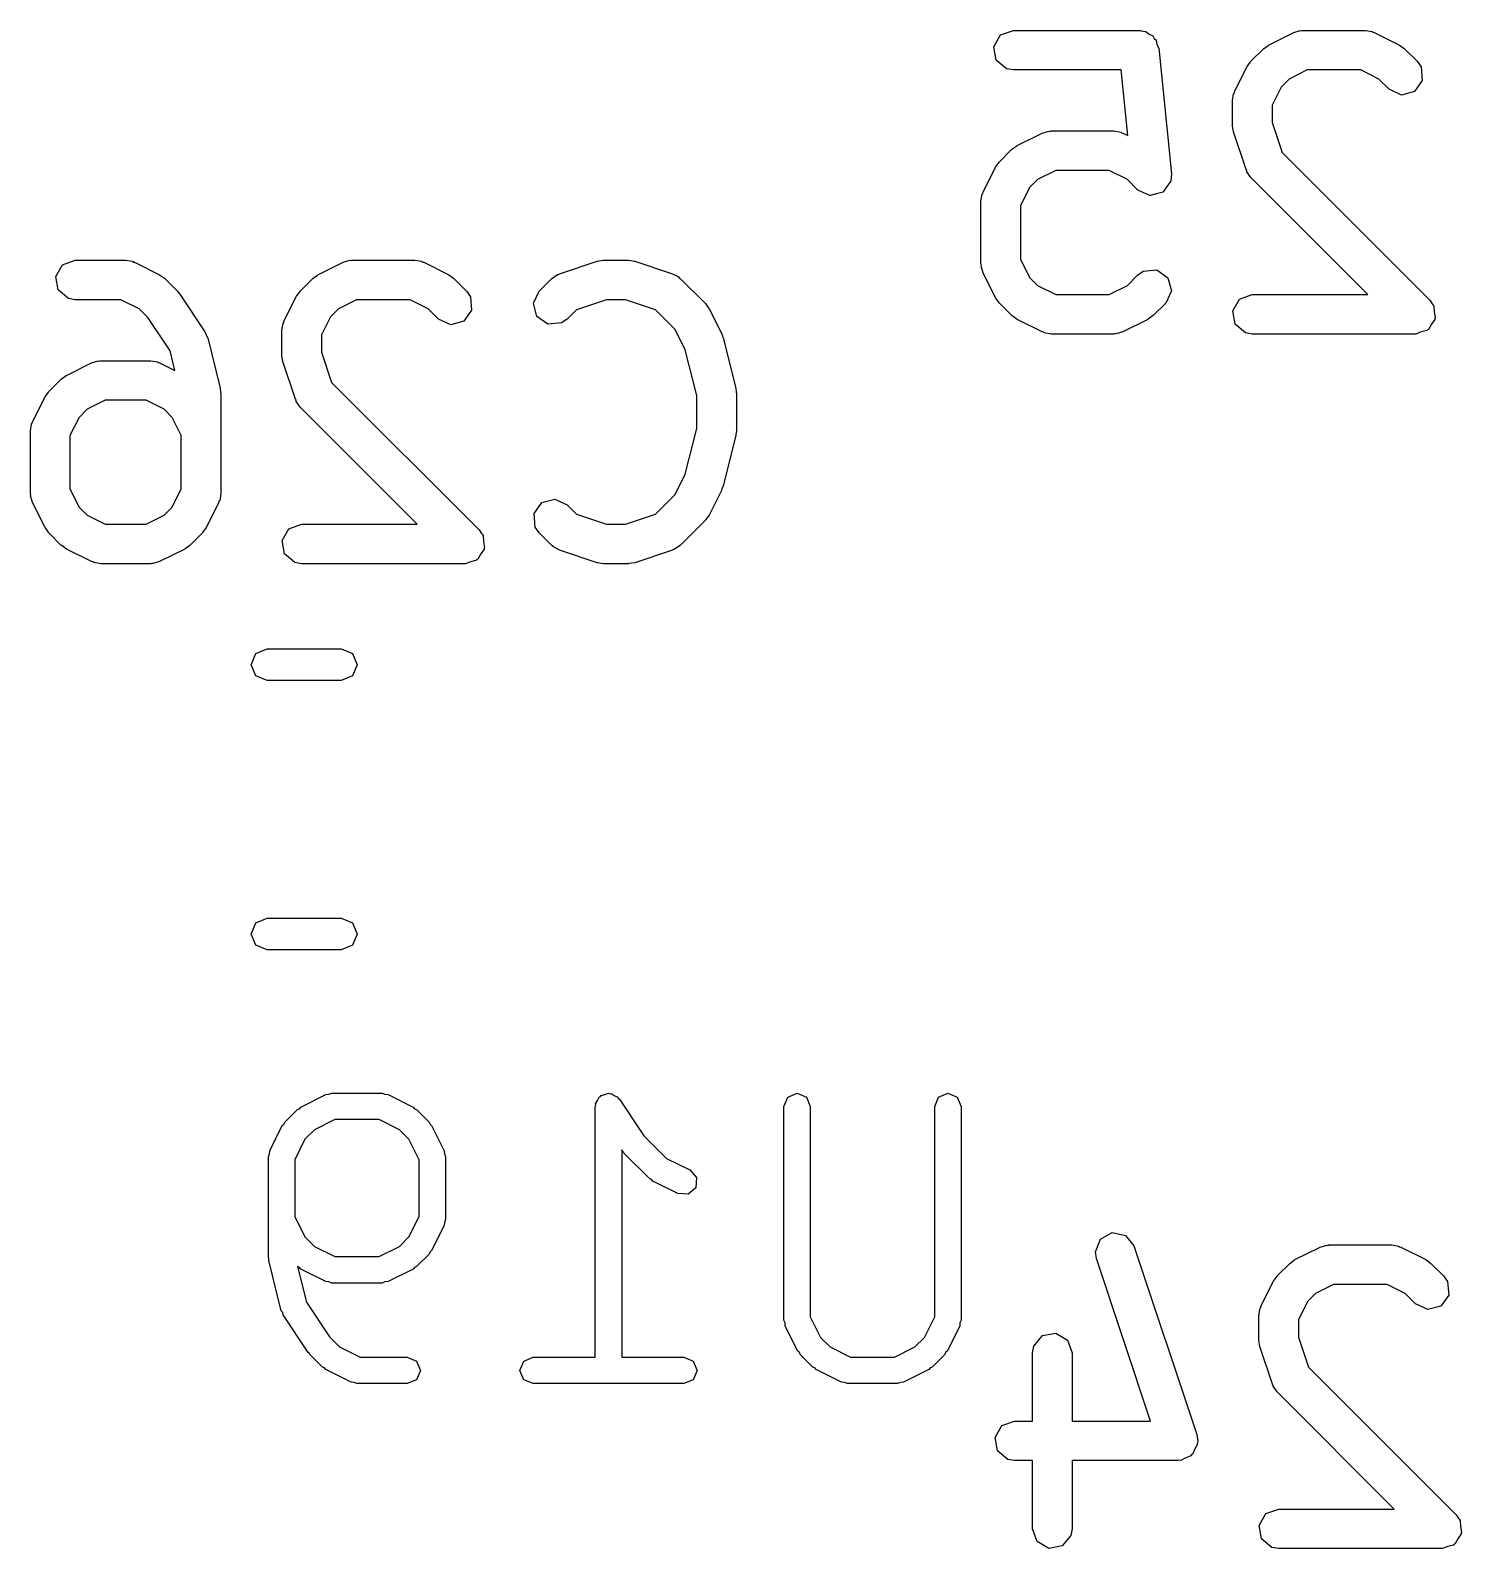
# Model space of a CAD drawing. Extents: x 6 to 132, y -105 to 21.
# Drawn here: x 87.56 to 92.98, y 2.06 to 7.81 of the extents above; entities that cross this region are included whole.
import ezdxf

# ---------------------------------------------------------------- set-up
doc = ezdxf.new("R2010")
doc.units = 0
doc.layers.add('BLACK', color=7, linetype='CONTINUOUS')

msp = doc.modelspace()

# ---------------------------------------------------------------- linework, layer by layer
at = {"layer": 'BLACK', "linetype": 'CONTINUOUS'}
for p, q in [((91.2119, 7.7504), (91.2375, 7.79483)), ((91.2375, 7.79483), (91.2857, 7.81238)), ((91.2857, 7.81238), (91.7619, 7.81238)), ((91.7619, 7.81238), (91.7658, 7.81169)), ((91.7658, 7.81169), (91.7675, 7.81217)), ((91.7675, 7.81217), (91.7703, 7.81089)), ((91.7703, 7.81089), (91.7876, 7.80786)), ((91.7876, 7.80786), (91.7998, 7.79762)), ((91.7998, 7.79762), (91.8143, 7.79107)), ((91.8143, 7.79107), (91.8188, 7.78162)), ((91.8188, 7.78162), (91.8269, 7.77488)), ((91.8269, 7.77488), (91.8296, 7.75919)), ((92.2522, 7.75684), (92.3474, 7.80446)), ((92.3474, 7.80446), (92.3724, 7.81189)), ((92.3724, 7.81189), (92.3767, 7.81085)), ((92.3767, 7.81085), (92.381, 7.81238)), ((92.381, 7.81238), (92.619, 7.81238)), ((92.619, 7.81238), (92.6447, 7.80786)), ((92.6447, 7.80786), (92.6481, 7.80497)), ((92.6481, 7.80497), (92.6526, 7.80446)), ((92.6526, 7.80446), (92.7478, 7.75684)), ((91.2208, 7.69988), (91.2119, 7.7504)), ((91.8296, 7.75919), (91.8365, 7.74484)), ((91.8365, 7.74484), (91.8842, 7.26865)), ((92.1851, 7.69517), (92.2327, 7.74279)), ((92.2327, 7.74279), (92.251, 7.75565)), ((92.251, 7.75565), (92.2522, 7.75684)), ((92.7478, 7.75684), (92.7658, 7.74348)), ((92.7658, 7.74348), (92.7673, 7.74279)), ((92.7673, 7.74279), (92.8149, 7.69517)), ((91.2601, 7.6669), (91.2208, 7.69988)), ((91.2857, 7.66238), (91.2601, 7.6669)), ((91.694, 7.66238), (91.2857, 7.66238)), ((91.7188, 7.41419), (91.694, 7.66238)), ((92.1234, 7.58045), (92.171, 7.67568)), ((92.171, 7.67568), (92.1844, 7.69369)), ((92.1844, 7.69369), (92.1851, 7.69517)), ((92.3987, 7.66238), (92.3301, 7.62812)), ((92.6013, 7.66238), (92.3987, 7.66238)), ((92.6699, 7.62812), (92.6013, 7.66238)), ((92.8149, 7.69517), (92.8299, 7.67384)), ((92.8299, 7.67384), (92.8343, 7.62273)), ((92.2997, 7.59771), (92.2655, 7.5292)), ((92.3301, 7.62812), (92.2997, 7.59771)), ((92.7089, 7.58911), (92.6699, 7.62812)), ((92.8343, 7.62273), (92.8049, 7.58071)), ((92.1155, 7.5469), (92.12, 7.57256)), ((92.1155, 7.45167), (92.1155, 7.5469)), ((92.12, 7.57256), (92.1229, 7.57599)), ((92.1229, 7.57599), (92.1234, 7.58045)), ((92.7554, 7.56743), (92.7089, 7.58911)), ((92.8049, 7.58071), (92.7554, 7.56743)), ((92.2655, 7.5292), (92.2655, 7.46384)), ((91.2998, 7.37589), (91.395, 7.42351)), ((91.395, 7.42351), (91.42, 7.43094)), ((91.42, 7.43094), (91.4244, 7.42989)), ((91.4244, 7.42989), (91.4286, 7.43143)), ((91.4286, 7.43143), (91.6667, 7.43143)), ((91.6667, 7.43143), (91.6923, 7.4269)), ((91.6923, 7.4269), (91.6958, 7.42402)), ((91.6958, 7.42402), (91.7002, 7.42351)), ((91.7002, 7.42351), (91.7188, 7.41419)), ((92.116, 7.45013), (92.1155, 7.45167)), ((92.1193, 7.42795), (92.116, 7.45013)), ((92.1669, 7.28509), (92.1193, 7.42795)), ((92.2655, 7.46384), (92.3036, 7.34932)), ((91.2327, 7.31422), (91.2803, 7.36184)), ((91.2803, 7.36184), (91.2987, 7.3747)), ((91.2987, 7.3747), (91.2998, 7.37589)), ((91.2186, 7.29473), (91.232, 7.31274)), ((91.232, 7.31274), (91.2327, 7.31422)), ((92.3036, 7.34932), (92.8626, 6.79041)), ((91.171, 7.19949), (91.2186, 7.29473)), ((91.3778, 7.24717), (91.3474, 7.21676)), ((91.4463, 7.28143), (91.3778, 7.24717)), ((91.649, 7.28143), (91.4463, 7.28143)), ((91.7175, 7.24717), (91.649, 7.28143)), ((91.7565, 7.20816), (91.7175, 7.24717)), ((91.8842, 7.26865), (91.8822, 7.24268)), ((92.1697, 7.28158), (92.1669, 7.28509)), ((92.1701, 7.27711), (92.1697, 7.28158)), ((92.1851, 7.25578), (92.1701, 7.27711)), ((92.6285, 6.81238), (92.1851, 7.25578)), ((91.1631, 7.16595), (91.1676, 7.1916)), ((91.1676, 7.1916), (91.1705, 7.19504)), ((91.1705, 7.19504), (91.171, 7.19949)), ((91.3474, 7.21676), (91.3131, 7.14825)), ((91.7569, 7.20795), (91.7565, 7.20816)), ((91.7572, 7.2075), (91.7569, 7.20795)), ((91.7802, 7.19712), (91.7572, 7.2075)), ((91.803, 7.18648), (91.7802, 7.19712)), ((91.8282, 7.19323), (91.8039, 7.1864)), ((91.8525, 7.19975), (91.8282, 7.19323)), ((91.8528, 7.20016), (91.8525, 7.19975)), ((91.8533, 7.20029), (91.8528, 7.20016)), ((91.8675, 7.22116), (91.8533, 7.20029)), ((91.882, 7.24178), (91.8675, 7.22116)), ((91.8822, 7.24268), (91.8819, 7.24227)), ((91.8819, 7.24227), (91.882, 7.24178)), ((91.1631, 6.92786), (91.1631, 7.16595)), ((91.3131, 7.14825), (91.3131, 6.94556)), ((91.8035, 7.1866), (91.803, 7.18648)), ((91.8039, 7.1864), (91.8035, 7.1866)), ((87.6595, 6.8804), (87.6851, 6.92483)), ((87.6851, 6.92483), (87.7333, 6.94238)), ((87.7333, 6.94238), (87.9238, 6.94238)), ((87.9238, 6.94238), (87.9495, 6.93786)), ((87.9495, 6.93786), (87.9529, 6.93497)), ((87.9529, 6.93497), (87.9573, 6.93446)), ((87.9573, 6.93446), (88.0526, 6.88684)), ((88.6522, 6.88684), (88.7474, 6.93446)), ((88.7474, 6.93446), (88.7724, 6.94189)), ((88.7724, 6.94189), (88.7767, 6.94085)), ((88.7767, 6.94085), (88.781, 6.94238)), ((88.781, 6.94238), (89.019, 6.94238)), ((89.019, 6.94238), (89.0447, 6.93786)), ((89.0447, 6.93786), (89.0481, 6.93497)), ((89.0481, 6.93497), (89.0526, 6.93446)), ((89.0526, 6.93446), (89.1478, 6.88684)), ((89.5668, 6.89091), (89.7096, 6.93853)), ((89.7096, 6.93853), (89.7318, 6.94182)), ((89.7318, 6.94182), (89.7333, 6.94238)), ((89.7333, 6.94238), (89.8286, 6.94238)), ((89.8286, 6.94238), (89.8507, 6.93849)), ((89.8507, 6.93849), (89.8523, 6.93853)), ((89.8523, 6.93853), (89.9951, 6.89091)), ((91.1646, 6.92364), (91.1631, 6.92786)), ((91.1636, 6.91928), (91.1646, 6.92364)), ((91.171, 6.89432), (91.1636, 6.91928)), ((91.3131, 6.94556), (91.3474, 6.87705)), ((91.7565, 6.88565), (91.7778, 6.90059)), ((91.7778, 6.90059), (91.8289, 6.90506)), ((91.8289, 6.90506), (91.871, 6.87564)), ((87.6684, 6.82988), (87.6595, 6.8804)), ((88.0526, 6.88684), (88.0706, 6.87348)), ((88.0706, 6.87348), (88.0721, 6.87279)), ((88.0721, 6.87279), (88.1197, 6.82517)), ((88.5851, 6.82517), (88.6327, 6.87279)), ((88.6327, 6.87279), (88.651, 6.88565)), ((88.651, 6.88565), (88.6522, 6.88684)), ((89.1478, 6.88684), (89.1658, 6.87348)), ((89.1658, 6.87348), (89.1673, 6.87279)), ((89.1673, 6.87279), (89.2149, 6.82517)), ((89.4898, 6.82517), (89.5374, 6.87279)), ((89.5374, 6.87279), (89.5588, 6.88773)), ((89.5588, 6.88773), (89.5632, 6.88812)), ((89.5632, 6.88812), (89.5668, 6.89091)), ((89.9951, 6.89091), (90.0181, 6.87851)), ((90.0181, 6.87851), (90.0204, 6.87469)), ((90.0204, 6.87469), (90.0245, 6.87279)), ((90.0245, 6.87279), (90.1197, 6.77756)), ((91.2186, 6.79908), (91.171, 6.89432)), ((91.3474, 6.87705), (91.3778, 6.84664)), ((91.3778, 6.84664), (91.4463, 6.81238)), ((91.649, 6.81238), (91.7175, 6.84664)), ((91.7175, 6.84664), (91.7565, 6.88565)), ((91.871, 6.87564), (91.8842, 6.82608)), ((87.7077, 6.7969), (87.6684, 6.82988)), ((87.7333, 6.79238), (87.7077, 6.7969)), ((87.9061, 6.79238), (87.7333, 6.79238)), ((87.9746, 6.75812), (87.9061, 6.79238)), ((88.1197, 6.82517), (88.1263, 6.81581)), ((88.1263, 6.81581), (88.1291, 6.81374)), ((88.1291, 6.81374), (88.2243, 6.67089)), ((88.5234, 6.71044), (88.571, 6.80568)), ((88.571, 6.80568), (88.5844, 6.82369)), ((88.5844, 6.82369), (88.5851, 6.82517)), ((88.7987, 6.79238), (88.7301, 6.75812)), ((89.0013, 6.79238), (88.7987, 6.79238)), ((89.0699, 6.75812), (89.0013, 6.79238)), ((89.2149, 6.82517), (89.2299, 6.80384)), ((89.2299, 6.80384), (89.2343, 6.75273)), ((89.4681, 6.77868), (89.4898, 6.82517)), ((89.7455, 6.79238), (89.631, 6.75421)), ((89.8164, 6.79238), (89.7455, 6.79238)), ((89.9309, 6.75421), (89.8164, 6.79238)), ((91.2198, 6.79795), (91.2186, 6.79908)), ((91.2327, 6.77959), (91.2198, 6.79795)), ((91.4463, 6.81238), (91.649, 6.81238)), ((91.8842, 6.82608), (91.8626, 6.77959)), ((92.1166, 6.7504), (92.1423, 6.79483)), ((92.1423, 6.79483), (92.1905, 6.81238)), ((92.1905, 6.81238), (92.6285, 6.81238)), ((92.8626, 6.79041), (92.8719, 6.777)), ((88.0084, 6.72436), (87.9746, 6.75812)), ((88.6997, 6.72771), (88.6655, 6.6592)), ((88.7301, 6.75812), (88.6997, 6.72771)), ((89.1089, 6.71911), (89.0699, 6.75812)), ((89.2343, 6.75273), (89.2049, 6.7107)), ((89.4814, 6.72912), (89.4681, 6.77868)), ((89.5234, 6.6997), (89.4814, 6.72912)), ((89.631, 6.75421), (89.5959, 6.71911)), ((90.005, 6.6801), (89.9309, 6.75421)), ((90.1197, 6.77756), (90.1326, 6.75919)), ((90.1326, 6.75919), (90.1337, 6.75806)), ((90.1337, 6.75806), (90.1814, 6.66283)), ((91.2803, 6.73197), (91.2327, 6.77959)), ((91.2818, 6.73128), (91.2803, 6.73197)), ((91.2998, 6.71792), (91.2818, 6.73128)), ((91.8149, 6.73197), (91.7966, 6.71911)), ((91.8626, 6.77959), (91.8149, 6.73197)), ((92.1255, 6.69988), (92.1166, 6.7504)), ((92.8719, 6.777), (92.8745, 6.77488)), ((92.8745, 6.77488), (92.8748, 6.77289)), ((92.8748, 6.77289), (92.8775, 6.76908)), ((92.8775, 6.76908), (92.8795, 6.74658)), ((92.8795, 6.74658), (92.8834, 6.72436)), ((88.0923, 6.59849), (88.0084, 6.72436)), ((88.2243, 6.67089), (88.2344, 6.64783)), ((88.5155, 6.6769), (88.52, 6.70256)), ((88.5155, 6.58167), (88.5155, 6.6769)), ((88.52, 6.70256), (88.5229, 6.70599)), ((88.5229, 6.70599), (88.5234, 6.71044)), ((89.1554, 6.69743), (89.1089, 6.71911)), ((89.2049, 6.7107), (89.1554, 6.69743)), ((89.5746, 6.70417), (89.5234, 6.6997)), ((89.5959, 6.71911), (89.5746, 6.70417)), ((90.0435, 6.60311), (90.005, 6.6801)), ((91.395, 6.6703), (91.2998, 6.71792)), ((91.3995, 6.66979), (91.395, 6.6703)), ((91.7002, 6.6703), (91.6752, 6.66287)), ((91.7954, 6.71792), (91.7002, 6.6703)), ((91.7966, 6.71911), (91.7954, 6.71792)), ((92.1648, 6.6669), (92.1255, 6.69988)), ((92.8307, 6.6701), (92.8095, 6.66238)), ((92.8525, 6.67594), (92.8307, 6.6701)), ((92.8545, 6.67875), (92.8525, 6.67594)), ((92.8577, 6.67993), (92.8545, 6.67875)), ((92.869, 6.69947), (92.8577, 6.67993)), ((92.882, 6.71797), (92.869, 6.69947)), ((92.8834, 6.72436), (92.8817, 6.72138)), ((92.8817, 6.72138), (92.882, 6.71797)), ((88.2344, 6.64783), (88.2347, 6.64748)), ((88.2347, 6.64748), (88.2823, 6.457)), ((88.6655, 6.6592), (88.6655, 6.59384)), ((90.1814, 6.66283), (90.1851, 6.65042)), ((90.1851, 6.65042), (90.187, 6.64748)), ((90.187, 6.64748), (90.2347, 6.457)), ((91.4029, 6.6669), (91.3995, 6.66979)), ((91.4286, 6.66238), (91.4029, 6.6669)), ((91.6667, 6.66238), (91.4286, 6.66238)), ((91.6709, 6.66391), (91.6667, 6.66238)), ((91.6752, 6.66287), (91.6709, 6.66391)), ((92.1905, 6.66238), (92.1648, 6.6669)), ((92.8095, 6.66238), (92.1905, 6.66238)), ((87.795, 6.55351), (87.82, 6.56094)), ((87.82, 6.56094), (87.8244, 6.55989)), ((87.8244, 6.55989), (87.8286, 6.56143)), ((87.8286, 6.56143), (88.019, 6.56143)), ((88.019, 6.56143), (88.0447, 6.5569)), ((88.0447, 6.5569), (88.0481, 6.55402)), ((88.1108, 6.52439), (88.0923, 6.59849)), ((88.516, 6.58013), (88.5155, 6.58167)), ((88.5193, 6.55795), (88.516, 6.58013)), ((88.5669, 6.41509), (88.5193, 6.55795)), ((88.6655, 6.59384), (88.7036, 6.47932)), ((90.0869, 6.42957), (90.0435, 6.60311)), ((87.6803, 6.49184), (87.6987, 6.5047)), ((87.6987, 6.5047), (87.6998, 6.50589)), ((87.6998, 6.50589), (87.795, 6.55351)), ((88.0481, 6.55402), (88.0526, 6.55351)), ((88.0526, 6.55351), (88.1108, 6.52439)), ((87.6186, 6.42473), (87.632, 6.44274)), ((87.632, 6.44274), (87.6327, 6.44422)), ((87.6327, 6.44422), (87.6803, 6.49184)), ((88.2823, 6.457), (88.2833, 6.44207)), ((88.2833, 6.44207), (88.2845, 6.43881)), ((88.7036, 6.47932), (89.2626, 5.92041)), ((90.2347, 6.457), (90.2357, 6.44207)), ((90.2357, 6.44207), (90.2369, 6.43881)), ((87.571, 6.32949), (87.6186, 6.42473)), ((87.8463, 6.41143), (87.7778, 6.37717)), ((88.0013, 6.41143), (87.8463, 6.41143)), ((88.0699, 6.37717), (88.0013, 6.41143)), ((88.2845, 6.43881), (88.2845, 6.05786)), ((88.5697, 6.41158), (88.5669, 6.41509)), ((88.5701, 6.40711), (88.5697, 6.41158)), ((88.5851, 6.38578), (88.5701, 6.40711)), ((89.0285, 5.94238), (88.5851, 6.38578)), ((90.0869, 6.30519), (90.0869, 6.42957)), ((90.2369, 6.43881), (90.2369, 6.29595)), ((87.5676, 6.3216), (87.5705, 6.32504)), ((87.5705, 6.32504), (87.571, 6.32949)), ((87.7474, 6.34676), (87.7131, 6.27825)), ((87.7778, 6.37717), (87.7474, 6.34676)), ((88.1003, 6.34676), (88.0699, 6.37717)), ((88.1345, 6.27825), (88.1003, 6.34676)), ((87.5631, 6.29595), (87.5676, 6.3216)), ((87.5631, 6.05786), (87.5631, 6.29595)), ((87.7131, 6.27825), (87.7131, 6.07556)), ((88.1345, 6.07556), (88.1345, 6.27825)), ((90.0435, 6.13165), (90.0869, 6.30519)), ((90.2347, 6.27776), (90.187, 6.08729)), ((90.2369, 6.29595), (90.2343, 6.28121)), ((90.2343, 6.28121), (90.2347, 6.27776)), ((90.005, 6.05466), (90.0435, 6.13165)), ((87.5646, 6.05364), (87.5631, 6.05786)), ((87.5636, 6.04928), (87.5646, 6.05364)), ((87.571, 6.02432), (87.5636, 6.04928)), ((87.7131, 6.07556), (87.7474, 6.00705)), ((88.1003, 6.00705), (88.1345, 6.07556)), ((88.2845, 6.05786), (88.28, 6.0322)), ((89.9309, 5.98055), (90.005, 6.05466)), ((90.1814, 6.07193), (90.1337, 5.9767)), ((90.1818, 6.07546), (90.1814, 6.07193)), ((90.187, 6.08729), (90.1818, 6.07546)), ((87.6186, 5.92908), (87.571, 6.02432)), ((87.7474, 6.00705), (87.7778, 5.97664)), ((88.0699, 5.97664), (88.1003, 6.00705)), ((88.2766, 6.02432), (88.229, 5.92908)), ((88.2771, 6.02877), (88.2766, 6.02432)), ((88.28, 6.0322), (88.2771, 6.02877)), ((89.4704, 5.98203), (89.4998, 6.02406)), ((89.4749, 5.93092), (89.4704, 5.98203)), ((89.4998, 6.02406), (89.5494, 6.03733)), ((89.5494, 6.03733), (89.5959, 6.01565)), ((89.5959, 6.01565), (89.631, 5.98055)), ((89.631, 5.98055), (89.7455, 5.94238)), ((89.8164, 5.94238), (89.9309, 5.98055)), ((87.6198, 5.92795), (87.6186, 5.92908)), ((87.6327, 5.90959), (87.6198, 5.92795)), ((87.7778, 5.97664), (87.8463, 5.94238)), ((87.8463, 5.94238), (88.0013, 5.94238)), ((88.0013, 5.94238), (88.0699, 5.97664)), ((88.229, 5.92908), (88.2156, 5.91107)), ((88.5166, 5.8804), (88.5423, 5.92483)), ((88.5423, 5.92483), (88.5905, 5.94238)), ((88.5905, 5.94238), (89.0285, 5.94238)), ((89.4898, 5.90959), (89.4749, 5.93092)), ((89.7455, 5.94238), (89.8164, 5.94238)), ((90.1197, 5.95721), (90.0245, 5.86197)), ((90.1204, 5.95869), (90.1197, 5.95721)), ((90.1337, 5.9767), (90.1204, 5.95869)), ((87.6803, 5.86197), (87.6327, 5.90959)), ((88.2149, 5.90959), (88.1673, 5.86197)), ((88.2156, 5.91107), (88.2149, 5.90959)), ((88.5255, 5.82988), (88.5166, 5.8804)), ((89.2626, 5.92041), (89.2719, 5.907)), ((89.2719, 5.907), (89.2745, 5.90488)), ((89.2745, 5.90488), (89.2748, 5.90289)), ((89.2748, 5.90289), (89.2775, 5.89908)), ((89.2775, 5.89908), (89.2795, 5.87658)), ((89.2795, 5.87658), (89.2834, 5.85436)), ((89.5374, 5.86197), (89.4898, 5.90959)), ((87.6818, 5.86128), (87.6803, 5.86197)), ((87.6998, 5.84792), (87.6818, 5.86128)), ((87.795, 5.8003), (87.6998, 5.84792)), ((88.1478, 5.84792), (88.0526, 5.8003)), ((88.149, 5.84911), (88.1478, 5.84792)), ((88.1673, 5.86197), (88.149, 5.84911)), ((88.5648, 5.7969), (88.5255, 5.82988)), ((89.2545, 5.80875), (89.2525, 5.80594)), ((89.2577, 5.80993), (89.2545, 5.80875)), ((89.269, 5.82947), (89.2577, 5.80993)), ((89.282, 5.84797), (89.269, 5.82947)), ((89.2834, 5.85436), (89.2817, 5.85138)), ((89.2817, 5.85138), (89.282, 5.84797)), ((89.5415, 5.86007), (89.5374, 5.86197)), ((89.5439, 5.85625), (89.5415, 5.86007)), ((89.5668, 5.84385), (89.5439, 5.85625)), ((89.7096, 5.79623), (89.5668, 5.84385)), ((89.9951, 5.84385), (89.8523, 5.79623)), ((89.9987, 5.84664), (89.9951, 5.84385)), ((90.0031, 5.84703), (89.9987, 5.84664)), ((90.0245, 5.86197), (90.0031, 5.84703)), ((87.7995, 5.79978), (87.795, 5.8003)), ((87.8029, 5.7969), (87.7995, 5.79978)), ((87.8286, 5.79238), (87.8029, 5.7969)), ((88.019, 5.79238), (87.8286, 5.79238)), ((88.0233, 5.79391), (88.019, 5.79238)), ((88.0276, 5.79287), (88.0233, 5.79391)), ((88.0526, 5.8003), (88.0276, 5.79287)), ((88.5905, 5.79238), (88.5648, 5.7969)), ((89.2095, 5.79238), (88.5905, 5.79238)), ((89.2307, 5.8001), (89.2095, 5.79238)), ((89.2525, 5.80594), (89.2307, 5.8001)), ((89.7112, 5.79627), (89.7096, 5.79623)), ((89.7333, 5.79238), (89.7112, 5.79627)), ((89.8286, 5.79238), (89.7333, 5.79238)), ((89.8301, 5.79294), (89.8286, 5.79238)), ((89.8523, 5.79623), (89.8301, 5.79294)), ((88.417, 5.45243), (88.4594, 5.47)), ((88.4594, 5.47), (88.7406, 5.47)), ((88.7406, 5.47), (88.783, 5.45243)), ((88.3994, 5.41), (88.417, 5.45243)), ((88.417, 5.36757), (88.3994, 5.41)), ((88.783, 5.45243), (88.8006, 5.41)), ((88.8006, 5.41), (88.783, 5.36757)), ((88.4594, 5.35), (88.417, 5.36757)), ((88.7406, 5.35), (88.4594, 5.35)), ((88.783, 5.36757), (88.7406, 5.35)), ((88.3994, 4.39), (88.417, 4.43243)), ((88.417, 4.43243), (88.4594, 4.45)), ((88.4594, 4.45), (88.7406, 4.45)), ((88.7406, 4.45), (88.783, 4.43243)), ((88.783, 4.43243), (88.8006, 4.39)), ((88.417, 4.34757), (88.3994, 4.39)), ((88.8006, 4.39), (88.783, 4.34757)), ((88.4594, 4.33), (88.417, 4.34757)), ((88.7406, 4.33), (88.4594, 4.33)), ((88.783, 4.34757), (88.7406, 4.33)), ((88.5872, 3.73448), (88.6824, 3.7821)), ((88.6824, 3.7821), (88.694, 3.78293)), ((88.694, 3.78293), (88.7048, 3.78738)), ((88.7048, 3.78738), (88.8952, 3.78738)), ((88.8952, 3.78738), (88.906, 3.78293)), ((88.906, 3.78293), (88.9176, 3.7821)), ((88.9176, 3.7821), (89.0128, 3.73448)), ((89.7024, 3.73738), (89.7043, 3.74213)), ((89.7034, 3.74719), (89.7115, 3.75928)), ((89.7043, 3.74213), (89.7034, 3.74719)), ((89.7115, 3.75928), (89.717, 3.77273)), ((89.717, 3.77273), (89.7218, 3.7747)), ((89.7218, 3.7747), (89.7246, 3.77898)), ((89.7246, 3.77898), (89.7389, 3.78181)), ((89.7389, 3.78181), (89.7524, 3.78738)), ((89.7524, 3.78738), (89.7571, 3.78541)), ((89.7571, 3.78541), (89.7622, 3.78641)), ((89.7622, 3.78641), (89.7743, 3.77831)), ((89.7743, 3.77831), (89.7877, 3.77273)), ((89.7877, 3.77273), (89.7897, 3.76798)), ((89.7897, 3.76798), (89.794, 3.76511)), ((89.794, 3.76511), (89.8865, 3.62637)), ((90.4167, 3.73738), (90.4313, 3.77273)), ((90.4313, 3.77273), (90.4667, 3.78738)), ((90.4667, 3.78738), (90.502, 3.77273)), ((90.502, 3.77273), (90.5167, 3.73738)), ((90.9881, 3.73738), (91.0027, 3.77273)), ((91.0027, 3.77273), (91.0381, 3.78738)), ((91.0381, 3.78738), (91.0734, 3.77273)), ((91.0734, 3.77273), (91.0881, 3.73738)), ((88.5265, 3.6775), (88.5742, 3.72512)), ((88.5742, 3.72512), (88.5818, 3.72826)), ((88.5818, 3.72826), (88.5872, 3.73448)), ((88.7166, 3.68738), (88.6391, 3.64867)), ((88.8834, 3.68738), (88.7166, 3.68738)), ((88.9609, 3.64867), (88.8834, 3.68738)), ((89.0128, 3.73448), (89.0182, 3.72826)), ((89.0182, 3.72826), (89.0258, 3.72512)), ((89.0258, 3.72512), (89.0734, 3.6775)), ((89.7024, 2.78738), (89.7024, 3.73738)), ((90.4167, 2.92786), (90.4167, 3.73738)), ((90.5167, 3.73738), (90.5167, 2.93966)), ((90.9881, 2.93966), (90.9881, 3.73738)), ((91.0881, 3.73738), (91.0881, 2.92786)), ((88.4696, 3.56926), (88.5172, 3.6645)), ((88.5172, 3.6645), (88.5234, 3.66989)), ((88.5234, 3.66989), (88.5265, 3.6775)), ((88.6391, 3.64867), (88.603, 3.61252)), ((88.997, 3.61252), (88.9609, 3.64867)), ((89.0734, 3.6775), (89.0766, 3.66989)), ((89.0766, 3.66989), (89.0828, 3.6645)), ((89.0828, 3.6645), (89.1304, 3.56926)), ((89.8865, 3.62637), (89.9725, 3.54038)), ((88.4687, 3.55766), (88.4696, 3.56926)), ((88.603, 3.61252), (88.5643, 3.5351)), ((89.0357, 3.5351), (88.997, 3.61252)), ((89.1304, 3.56926), (89.1313, 3.55766)), ((89.806, 3.56679), (89.8024, 3.57224)), ((89.8024, 3.57224), (89.8024, 2.78738)), ((89.8103, 3.56392), (89.806, 3.56679)), ((88.4643, 3.5469), (88.4687, 3.55766)), ((88.4643, 3.16595), (88.4643, 3.5469)), ((88.5643, 3.5351), (88.5643, 3.32061)), ((89.0357, 3.32061), (89.0357, 3.5351)), ((89.1313, 3.55766), (89.1357, 3.5469)), ((89.1357, 3.5469), (89.1357, 3.30881)), ((89.8123, 3.55917), (89.8103, 3.56392)), ((89.9075, 3.46393), (89.8123, 3.55917)), ((89.9725, 3.54038), (90.0605, 3.49639)), ((89.9151, 3.46078), (89.9075, 3.46393)), ((89.9205, 3.45456), (89.9151, 3.46078)), ((90.0157, 3.40694), (89.9205, 3.45456)), ((90.0605, 3.49639), (90.0855, 3.46748)), ((90.0855, 3.46748), (90.0828, 3.4293)), ((90.0539, 3.40423), (90.0157, 3.40694)), ((90.0828, 3.4293), (90.0539, 3.40423)), ((88.5643, 3.32061), (88.603, 3.24319)), ((88.997, 3.24319), (89.0357, 3.32061)), ((89.1304, 3.28645), (89.0828, 3.19121)), ((89.1313, 3.29806), (89.1304, 3.28645)), ((89.1357, 3.30881), (89.1313, 3.29806)), ((88.603, 3.24319), (88.6391, 3.20704)), ((88.9609, 3.20704), (88.997, 3.24319)), ((91.5965, 3.18705), (91.6153, 3.23476)), ((91.6153, 3.23476), (91.6604, 3.25919)), ((91.6604, 3.25919), (91.7107, 3.2489)), ((91.7107, 3.2489), (91.7426, 3.20872)), ((88.4667, 3.16009), (88.4643, 3.16595)), ((88.6391, 3.20704), (88.7166, 3.16833)), ((88.7166, 3.16833), (88.8834, 3.16833)), ((88.8834, 3.16833), (88.9609, 3.20704)), ((89.0734, 3.17821), (89.0258, 3.1306)), ((89.0766, 3.18582), (89.0734, 3.17821)), ((89.0828, 3.19121), (89.0766, 3.18582)), ((91.6003, 3.16128), (91.5965, 3.18705)), ((91.7426, 3.20872), (91.9807, 2.49443)), ((92.3522, 3.15684), (92.4474, 3.20446)), ((92.4474, 3.20446), (92.4724, 3.21189)), ((92.4724, 3.21189), (92.4767, 3.21085)), ((92.4767, 3.21085), (92.481, 3.21238)), ((92.481, 3.21238), (92.719, 3.21238)), ((92.719, 3.21238), (92.7447, 3.20786)), ((92.7447, 3.20786), (92.7481, 3.20497)), ((92.7481, 3.20497), (92.7526, 3.20446)), ((92.7526, 3.20446), (92.8478, 3.15684)), ((88.4658, 3.15382), (88.4667, 3.16009)), ((88.5134, 2.96335), (88.4658, 3.15382)), ((88.5818, 3.12745), (88.5747, 3.13037)), ((88.5747, 3.13037), (88.6083, 2.99601)), ((88.5872, 3.12123), (88.5818, 3.12745)), ((88.6824, 3.07361), (88.5872, 3.12123)), ((89.0128, 3.12123), (88.9176, 3.07361)), ((89.0182, 3.12745), (89.0128, 3.12123)), ((89.0258, 3.1306), (89.0182, 3.12745)), ((91.8055, 2.54571), (91.6003, 3.16128)), ((92.2851, 3.09517), (92.3327, 3.14279)), ((92.3327, 3.14279), (92.351, 3.15565)), ((92.351, 3.15565), (92.3522, 3.15684)), ((92.8478, 3.15684), (92.8658, 3.14348)), ((92.8658, 3.14348), (92.8673, 3.14279)), ((92.8673, 3.14279), (92.9149, 3.09517)), ((88.694, 3.07279), (88.6824, 3.07361)), ((88.7048, 3.06833), (88.694, 3.07279)), ((88.8952, 3.06833), (88.7048, 3.06833)), ((88.906, 3.07279), (88.8952, 3.06833)), ((88.9176, 3.07361), (88.906, 3.07279)), ((92.2234, 2.98045), (92.271, 3.07568)), ((92.271, 3.07568), (92.2844, 3.09369)), ((92.2844, 3.09369), (92.2851, 3.09517)), ((92.4987, 3.06238), (92.4301, 3.02812)), ((92.7013, 3.06238), (92.4987, 3.06238)), ((92.7699, 3.02812), (92.7013, 3.06238)), ((92.9149, 3.09517), (92.9299, 3.07384)), ((92.9299, 3.07384), (92.9343, 3.02273)), ((88.6083, 2.99601), (88.696, 2.86447)), ((92.3997, 2.99771), (92.3655, 2.9292)), ((92.4301, 3.02812), (92.3997, 2.99771)), ((92.8089, 2.98911), (92.7699, 3.02812)), ((92.9343, 3.02273), (92.9049, 2.9807)), ((88.5186, 2.95632), (88.5134, 2.96335)), ((88.5203, 2.94774), (88.5186, 2.95632)), ((88.6155, 2.80488), (88.5203, 2.94774)), ((90.5167, 2.93966), (90.5554, 2.86224)), ((90.9494, 2.86224), (90.9881, 2.93966)), ((92.2155, 2.9469), (92.22, 2.97256)), ((92.2155, 2.85167), (92.2155, 2.9469)), ((92.22, 2.97256), (92.2229, 2.97599)), ((92.2229, 2.97599), (92.2234, 2.98045)), ((92.8554, 2.96743), (92.8089, 2.98911)), ((92.9049, 2.9807), (92.8554, 2.96743)), ((90.4211, 2.9171), (90.4167, 2.92786)), ((90.4219, 2.9055), (90.4211, 2.9171)), ((90.4696, 2.81026), (90.4219, 2.9055)), ((91.0828, 2.9055), (91.0352, 2.81026)), ((91.0836, 2.9171), (91.0828, 2.9055)), ((91.0881, 2.92786), (91.0836, 2.9171)), ((91.3958, 2.869), (91.4464, 2.87791)), ((91.4464, 2.87791), (91.4908, 2.85226)), ((92.3655, 2.9292), (92.3655, 2.86384)), ((88.696, 2.86447), (88.7344, 2.82609)), ((88.7344, 2.82609), (88.8118, 2.78738)), ((90.5554, 2.86224), (90.5915, 2.82609)), ((90.5915, 2.82609), (90.6689, 2.78738)), ((90.8358, 2.78738), (90.9132, 2.82609)), ((90.9132, 2.82609), (90.9494, 2.86224)), ((91.3583, 2.80405), (91.3629, 2.8297)), ((91.3629, 2.8297), (91.3958, 2.869)), ((91.4908, 2.85226), (91.5083, 2.80405)), ((92.216, 2.85013), (92.2155, 2.85167)), ((92.2193, 2.82795), (92.216, 2.85013)), ((92.2669, 2.68509), (92.2193, 2.82795)), ((92.3655, 2.86384), (92.4036, 2.74932)), ((88.6198, 2.80202), (88.6155, 2.80488)), ((88.6218, 2.79726), (88.6198, 2.80202)), ((88.6694, 2.74964), (88.6218, 2.79726)), ((88.8118, 2.78738), (88.9905, 2.78738)), ((88.9905, 2.78738), (89.0258, 2.77273)), ((89.0258, 2.77273), (89.0405, 2.73738)), ((89.4167, 2.73738), (89.4313, 2.77273)), ((89.4313, 2.77273), (89.4667, 2.78738)), ((89.4667, 2.78738), (89.7024, 2.78738)), ((89.8024, 2.78738), (90.0381, 2.78738)), ((90.0381, 2.78738), (90.0734, 2.77273)), ((90.0734, 2.77273), (90.0881, 2.73738)), ((90.4758, 2.80487), (90.4696, 2.81026)), ((90.4789, 2.79726), (90.4758, 2.80487)), ((90.5265, 2.74964), (90.4789, 2.79726)), ((90.6689, 2.78738), (90.8358, 2.78738)), ((91.0258, 2.79726), (90.9782, 2.74964)), ((91.029, 2.80487), (91.0258, 2.79726)), ((91.0352, 2.81026), (91.029, 2.80487)), ((91.3583, 2.54571), (91.3583, 2.80405)), ((91.5083, 2.80405), (91.5083, 2.54571)), ((88.677, 2.74649), (88.6694, 2.74964)), ((88.6824, 2.74028), (88.677, 2.74649)), ((88.7776, 2.69266), (88.6824, 2.74028)), ((89.0405, 2.73738), (89.0258, 2.70202)), ((89.4313, 2.70202), (89.4167, 2.73738)), ((90.0881, 2.73738), (90.0734, 2.70202)), ((90.5342, 2.74649), (90.5265, 2.74964)), ((90.5395, 2.74028), (90.5342, 2.74649)), ((90.6348, 2.69266), (90.5395, 2.74028)), ((90.9652, 2.74028), (90.87, 2.69266)), ((90.9706, 2.74649), (90.9652, 2.74028)), ((90.9782, 2.74964), (90.9706, 2.74649)), ((92.4036, 2.74932), (92.9626, 2.19041)), ((88.7892, 2.69183), (88.7776, 2.69266)), ((88.8, 2.68738), (88.7892, 2.69183)), ((88.9905, 2.68738), (88.8, 2.68738)), ((89.0258, 2.70202), (88.9905, 2.68738)), ((89.4667, 2.68738), (89.4313, 2.70202)), ((89.7524, 2.68738), (89.4667, 2.68738)), ((90.0381, 2.68738), (89.7524, 2.68738)), ((90.0734, 2.70202), (90.0381, 2.68738)), ((90.6464, 2.69183), (90.6348, 2.69266)), ((90.6571, 2.68738), (90.6464, 2.69183)), ((90.8476, 2.68738), (90.6571, 2.68738)), ((90.8584, 2.69183), (90.8476, 2.68738)), ((90.87, 2.69266), (90.8584, 2.69183)), ((92.2697, 2.68158), (92.2669, 2.68509)), ((92.2701, 2.67711), (92.2697, 2.68158)), ((92.2851, 2.65578), (92.2701, 2.67711)), ((92.7285, 2.21238), (92.2851, 2.65578)), ((91.2423, 2.52817), (91.2905, 2.54571)), ((91.2905, 2.54571), (91.3583, 2.54571)), ((91.5083, 2.54571), (91.8055, 2.54571)), ((91.2166, 2.48374), (91.2423, 2.52817)), ((91.2255, 2.43321), (91.2166, 2.48374)), ((91.9807, 2.49443), (91.9845, 2.46867)), ((91.2648, 2.40024), (91.2255, 2.43321)), ((91.9606, 2.41822), (91.9577, 2.41326)), ((91.9656, 2.42095), (91.9606, 2.41822)), ((91.9732, 2.43997), (91.9656, 2.42095)), ((91.9834, 2.45769), (91.9732, 2.43997)), ((91.9845, 2.46867), (91.9824, 2.46333)), ((91.9824, 2.46333), (91.9834, 2.45769)), ((91.2905, 2.39571), (91.2648, 2.40024)), ((91.3583, 2.39571), (91.2905, 2.39571)), ((91.3583, 2.13738), (91.3583, 2.39571)), ((91.9095, 2.39571), (91.5083, 2.39571)), ((91.5083, 2.39571), (91.5083, 2.13738)), ((91.9149, 2.39767), (91.9095, 2.39571)), ((91.9205, 2.39653), (91.9149, 2.39767)), ((91.9385, 2.40626), (91.9205, 2.39653)), ((91.9577, 2.41326), (91.9385, 2.40626)), ((92.2166, 2.1504), (92.2423, 2.19483)), ((92.2423, 2.19483), (92.2905, 2.21238)), ((92.2905, 2.21238), (92.7285, 2.21238)), ((92.9626, 2.19041), (92.9719, 2.177)), ((91.3759, 2.08917), (91.3583, 2.13738)), ((91.5083, 2.13738), (91.5038, 2.11173)), ((92.2255, 2.09988), (92.2166, 2.1504)), ((92.9719, 2.177), (92.9745, 2.17488)), ((92.9745, 2.17488), (92.9748, 2.17289)), ((92.9748, 2.17289), (92.9775, 2.16908)), ((92.9775, 2.16908), (92.9795, 2.14658)), ((92.9795, 2.14658), (92.9834, 2.12436)), ((91.4203, 2.06352), (91.3759, 2.08917)), ((91.4708, 2.07243), (91.4203, 2.06352)), ((91.5038, 2.11173), (91.4708, 2.07243)), ((92.2648, 2.0669), (92.2255, 2.09988)), ((92.9307, 2.0701), (92.9095, 2.06238)), ((92.9525, 2.07594), (92.9307, 2.0701)), ((92.9545, 2.07875), (92.9525, 2.07594)), ((92.9577, 2.07993), (92.9545, 2.07875)), ((92.969, 2.09947), (92.9577, 2.07993)), ((92.982, 2.11797), (92.969, 2.09947)), ((92.9834, 2.12436), (92.9817, 2.12139)), ((92.9817, 2.12139), (92.982, 2.11797)), ((92.2905, 2.06238), (92.2648, 2.0669)), ((92.9095, 2.06238), (92.2905, 2.06238))]:
    msp.add_line(p, q, dxfattribs=at)

doc.saveas('drawing.dxf')
